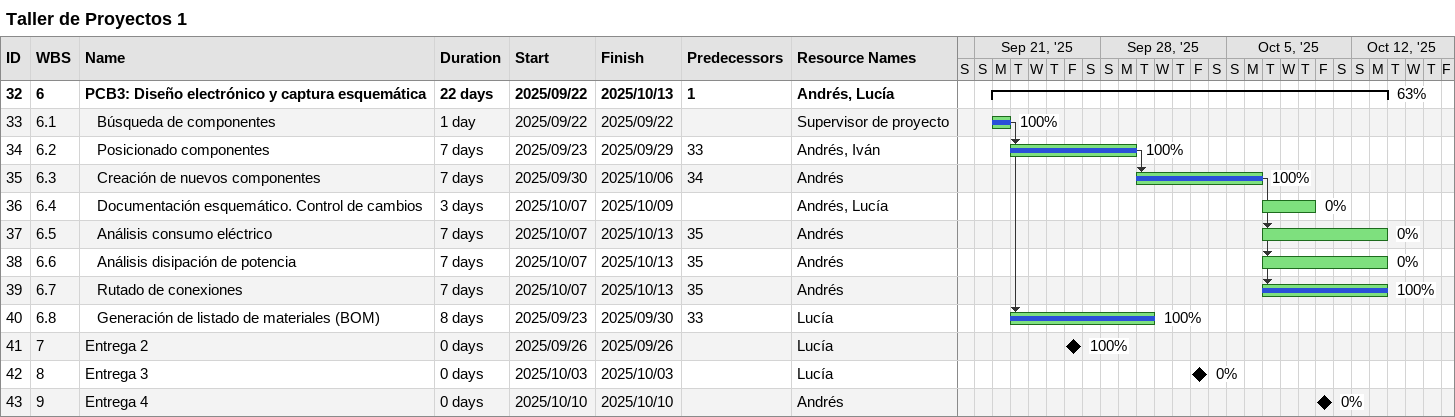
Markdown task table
Taller de Proyectos 1

| ID | WBS | Task | Duration | Start | Finish | Predecessors | Resources | % complete |
|---|---|---|---|---|---|---|---|---|
| 32 | 6 | **PCB3: Diseño electrónico y captura esquemática** | 22d | 2025-09-22 | 2025-10-13 | 1 | Andrés, Lucía | 63 |
| 33 | 6.1 | Búsqueda de componentes | 1d | 2025-09-22 | 2025-09-22 |  | Supervisor de proyecto | 100 |
| 34 | 6.2 | Posicionado componentes | 7d | 2025-09-23 | 2025-09-29 | 33 | Andrés, Iván | 100 |
| 35 | 6.3 | Creación de nuevos componentes | 7d | 2025-09-30 | 2025-10-06 | 34 | Andrés | 100 |
| 36 | 6.4 | Documentación esquemático. Control de cambios | 3d | 2025-10-07 | 2025-10-09 |  | Andrés, Lucía | 0 |
| 37 | 6.5 | Análisis consumo eléctrico | 7d | 2025-10-07 | 2025-10-13 | 35 | Andrés | 0 |
| 38 | 6.6 | Análisis disipación de potencia | 7d | 2025-10-07 | 2025-10-13 | 35 | Andrés | 0 |
| 39 | 6.7 | Rutado de conexiones | 7d | 2025-10-07 | 2025-10-13 | 35 | Andrés | 100 |
| 40 | 6.8 | Generación de listado de materiales (BOM) | 8d | 2025-09-23 | 2025-09-30 | 33 | Lucía | 100 |
| 41 | 7 | Entrega 2 | 0d | 2025-09-26 | 2025-09-26 |  | Lucía | 100 |
| 42 | 8 | Entrega 3 | 0d | 2025-10-03 | 2025-10-03 |  | Lucía | 0 |
| 43 | 9 | Entrega 4 | 0d | 2025-10-10 | 2025-10-10 |  | Andrés | 0 |
